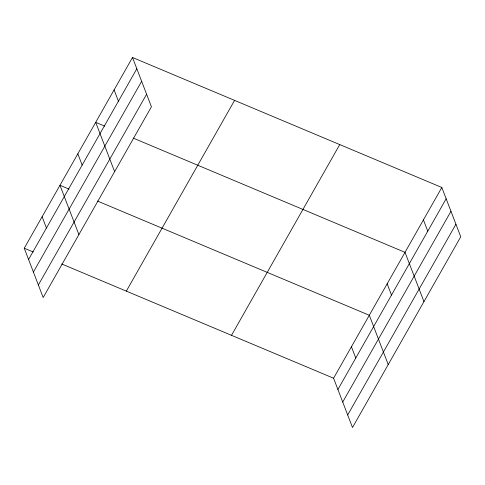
<?xml version="1.0" encoding="UTF-8"?>
<svg xmlns="http://www.w3.org/2000/svg" width="485" height="485" viewBox="0 0 485 485"><rect width="100%" height="100%" fill="white"/><g stroke="black" fill="none" stroke-linecap="round" stroke-linejoin="round"><path stroke-width="0.73" d="M132.496 57.485L151.423 106.785L43.177 297.523L24.25 248.223L132.496 57.485L441.823 187.477L460.75 236.777L352.504 427.515L333.577 378.215L61.747 263.986M28.579 259.505L136.825 68.767M33.398 272.055L141.644 81.316M38.357 284.98L146.603 94.242M126.33 291.121L234.576 100.383M231.503 335.317L339.749 144.578M333.577 378.215L441.823 187.477M337.912 389.497L446.158 198.759M342.725 402.041L450.971 211.302M347.69 414.966L455.936 224.228M104.718 126.13L95.691 122.335L114.618 171.635M133.193 138.098L405.024 252.327L423.945 301.628M68.997 189.077L59.97 185.282L78.897 234.582M97.467 201.039L369.303 315.268L388.224 364.568M24.25 248.223L33.277 252.018M423.423 219.899L427.752 231.181M387.163 283.798L391.492 295.08M351.437 346.745L355.772 358.027M114.096 89.913L118.425 101.195M77.83 153.812L82.165 165.094M42.11 216.753L46.439 228.035"/></g></svg>
